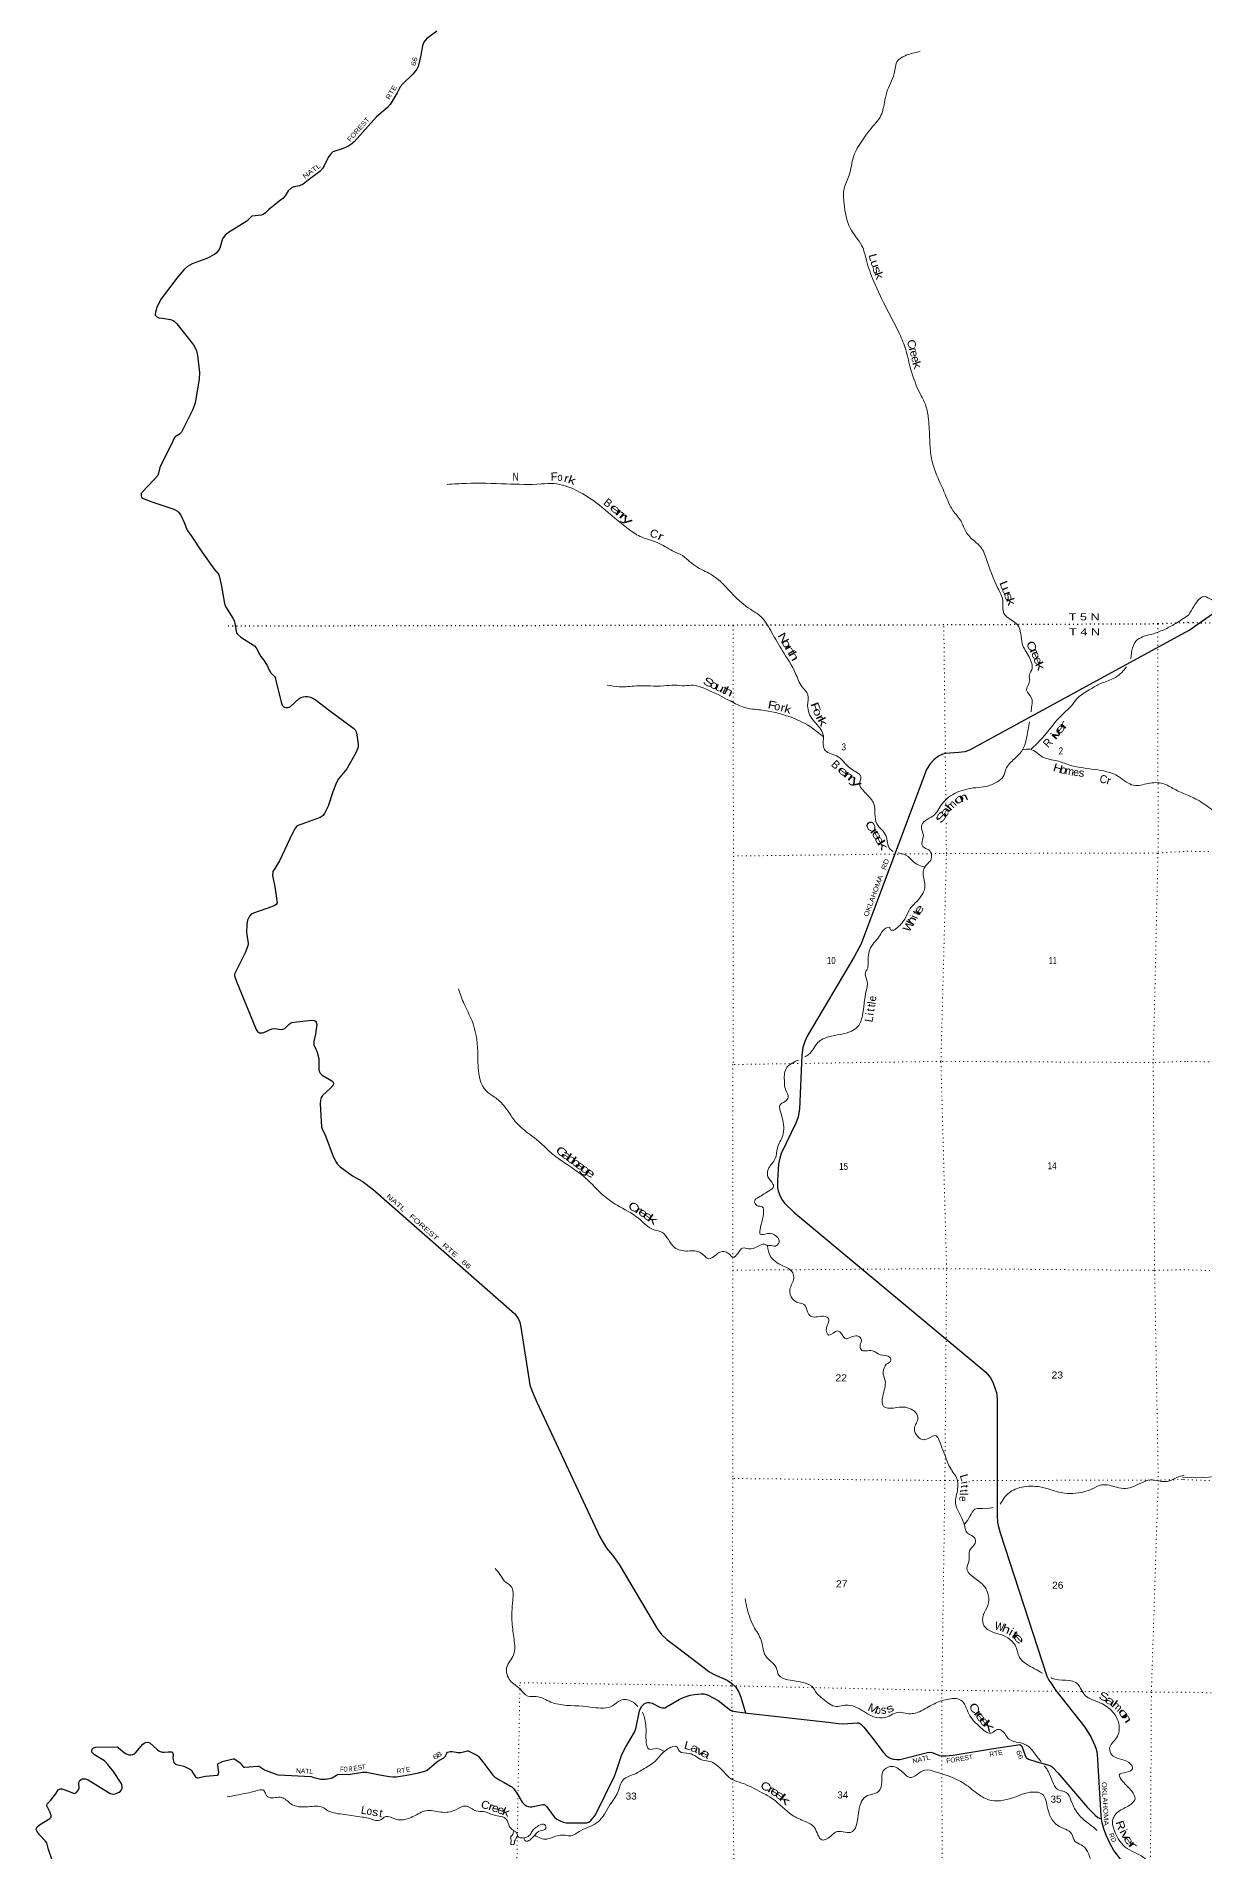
# Model space of a CAD drawing. Header units: feet. Extents: x -256679 to 5, y -731788 to -547785.
# Drawn here: x -188280 to -159087, y -626621 to -581241 of the extents above; entities that cross this region are included whole.
import ezdxf
from ezdxf.enums import TextEntityAlignment as Align

# ---------------------------------------------------------------- set-up
doc = ezdxf.new("R2010")
doc.units = ezdxf.units.FT
doc.header["$LTSCALE"] = 70
doc.linetypes.add('DOTTED', pattern=[1.5, 0.3, -1.2])
for name, color, linetype, lineweight in [('29', 7, 'Continuous', 25), ('39', 7, 'Continuous', 13), ('6', 7, 'DOTTED', 25), ('7', 7, 'DOTTED', 13)]:
    doc.layers.add(name, color=color, linetype=linetype, lineweight=lineweight)
doc.layers.add('30', color=7, linetype='Continuous')
doc.layers.add('41', color=7, linetype='Continuous')

msp = doc.modelspace()

# ---------------------------------------------------------------- linework, layer by layer
at = {"layer": '29'}
for points in [[(-178275.55, -581115.69), (-178534.61, -581306.22), (-178600.87, -581390.77), (-178631.81, -581482.43), (-178676.07, -581709.85), (-178740.53, -581994.8), (-178769.63, -582062.76), (-178873.01, -582183.8), (-179123.86, -582425.52), (-179188.86, -582500.79), (-179264.32, -582652.16), (-179439.5, -582946.45), (-179504.26, -583017.22), (-179779.18, -583255.38), (-180338.37, -583883.14), (-180394.9, -583925.72), (-180499.98, -583997.9), (-180610.55, -584049.84), (-180867.85, -584127.66), (-180924.85, -584175.27), (-180989.47, -584270.54), (-181091.7, -584481.5), (-181133.38, -584545.64), (-181195.23, -584618.53), (-181485.93, -584835.95), (-181612.99, -584936.87), (-181703.79, -584982.03), (-181847.59, -585004.68), (-181912.76, -585036.27), (-181983.13, -585103.79), (-182060.88, -585224.88), (-182118.67, -585291.59), (-182210.53, -585363.53), (-182477.16, -585579.15), (-182556.58, -585651.52), (-182608.71, -585698.47), (-182656.83, -585713.55), (-182897.58, -585737.56), (-183017.04, -585864.47), (-183476.75, -586148.44), (-183560.11, -586214.9), (-183624.58, -586307.08), (-183694.95, -586540.29), (-183732.15, -586606.13), (-183773.85, -586653.08), (-183830.76, -586699.03), (-184020.05, -586791.4), (-184388.15, -586928.26), (-184501.09, -586997.36), (-184594.93, -587080.83), (-184748, -587251.01), (-185162.14, -587801.11), (-185259.61, -587998.92), (-185301.57, -588129.66)], [(-185301.57, -588129.66), (-185306.53, -588212.8), (-185278.64, -588247.74), (-185217.9, -588280.61), (-185124.66, -588284.96), (-184926.55, -588318.55), (-184863.41, -588343.21), (-184832.13, -588364.07), (-184771.29, -588431.71), (-184355.35, -588952.61), (-184276.92, -589094.37), (-184251.66, -589219.21), (-184198.72, -589642.09), (-184211.19, -589808.98), (-184313.41, -590403.69), (-184372.75, -590566.95), (-184654.88, -591133.99), (-184699.37, -591187.69), (-184800.15, -591246.81), (-184826.91, -591269.62), (-184867.42, -591364.15), (-185196.38, -592020.84), (-185223.75, -592158.49), (-185246.58, -592219.02), (-185341.64, -592329.37), (-185639.17, -592632.65), (-185642.78, -592651.98), (-185658.42, -592672.85), (-185663.63, -592725.01), (-185647.99, -592761.53), (-185608.61, -592790.75), (-185392.94, -592874.43), (-184845.56, -593064.72), (-184751.32, -593111.03), (-184725.26, -593137.11), (-184672.59, -593212), (-184588.18, -593398.51), (-184507.8, -593586.99), (-184400.98, -593735.72), (-184148.16, -594125.47)], [(-184148.16, -594125.47), (-183833.54, -594559.68), (-183730.63, -594682.39), (-183709.39, -594727.95), (-183659.86, -594941.2), (-183574.98, -595422.87), (-183551.01, -595492.72), (-183368.05, -595788.14), (-183339.75, -595843.81), (-183314.19, -595962.71), (-183287.48, -596117.79), (-183275.03, -596152.66), (-183260.87, -596175.35), (-183167.48, -596259.95), (-182830.72, -596478.96), (-182790.87, -596526.25), (-182696.79, -596703.02), (-182666.43, -596747.96), (-182601.93, -596825.7), (-182515.46, -596972.38), (-182456.1, -597106.63), (-182427.33, -597143.12), (-182332.16, -597243.76), (-182314.21, -597271.02), (-182283.85, -597384.24), (-182150.53, -597913.84), (-182133.75, -597963.46), (-182101.39, -597993.35), (-182081.48, -598008.29), (-182041.65, -598018.25), (-182005.1, -598018.73), (-181959.51, -598010.78), (-181929.64, -597990.86), (-181718.19, -597801.73), (-181673.25, -597771.67), (-181611.02, -597749.25), (-181563.72, -597741.78), (-181497.92, -597740.68), (-181426.82, -597759.22), (-181313.87, -597819.71), (-180954.17, -598090.08)], [(-159496.99, -596099.01), (-158725.1, -595565.11), (-158199.71, -595241.61), (-158148.16, -595205.76), (-158128.66, -595181.37), (-158099.41, -595135.03), (-158060.4, -595056.98), (-158037.85, -595002.72), (-157939.62, -594671.04), (-157894.65, -594581.36), (-157852.5, -594523.6), (-157777.84, -594446.18), (-157626.08, -594320.92)], [(-159496.99, -596099.01), (-164959.91, -599088.95), (-165082.42, -599124.8), (-165228.46, -599147.76), (-165566.04, -599172.24), (-165637.66, -599189.86), (-165736.73, -599238.66), (-165842.83, -599321.1), (-165950.09, -599423.69), (-166039.6, -599568.6), (-167667.95, -603928.59), (-167843.65, -604250.32), (-169019.31, -606232.22), (-169077, -606364.58), (-169126.08, -606520.22), (-169152.98, -606712.43), (-169208.54, -608062.6), (-169240.58, -608248.07), (-169291.79, -608394.8), (-169667.21, -609170.38), (-169702.85, -609282.32), (-169733.32, -609430.53), (-169759.27, -609837.14), (-169759.75, -610022.43), (-169745.53, -610103.08), (-169710, -610192.01), (-169655.44, -610321.32), (-169588.32, -610408.99), (-169354, -610632.53), (-164552.41, -614636.92), (-164439.96, -614776.19), (-164380.89, -614888.2), (-164313.09, -615072.86), (-164288.23, -615141.5), (-164272.08, -615301.47), (-164275.81, -618234.73), (-164264.52, -618381.85), (-164245.56, -618467.25), (-164195.23, -618651.87), (-163028.69, -622229.95), (-162981.99, -622333.85), (-162932.51, -622400.72), (-162808.37, -622587.66), (-162082.89, -623510.82), (-161929.37, -623754), (-161831.8, -623968.86), (-161794.29, -624060.78), (-161770.41, -624179.53), (-161683.86, -625726.74), (-161664.5, -625857.54), (-161617.67, -626039.15), (-161555.81, -626202.21), (-161468.32, -626402.09), (-161356.19, -626599.89), (-160862.29, -627249.45)], [(-180954.17, -598090.08), (-180348.05, -598545.68), (-180312.9, -598581.17), (-180291.73, -598626), (-180267.83, -598706.36), (-180236.91, -598936.92), (-180235.73, -598992.15), (-180248.18, -599039.47), (-180300.38, -599153.01), (-180525.44, -599548.63), (-180728.6, -599799.14), (-180777.9, -599890.03), (-180871.83, -600124), (-180987.74, -600488.09), (-181078.33, -600670.91), (-181115.67, -600720.72), (-181184.94, -600765.64), (-181733.27, -600965.35), (-181766.6, -600987.24), (-181801.45, -601027.09), (-181883, -601160.98), (-182202.81, -601848.68), (-182324.4, -602046.45), (-182366.51, -602120.53), (-182381.18, -602216.48), (-182322.86, -602501.27), (-182260.19, -602904.3), (-182284.36, -602947.46), (-182321.54, -602972.13), (-182493.51, -603033.41), (-182900.15, -603177.7), (-182956.45, -603231.41), (-183001.06, -603337.51), (-183021.17, -603445.61), (-183029.63, -603645.92), (-182991.3, -603864.06), (-182990.06, -603918.86), (-182994.08, -603974.69), (-183059.05, -604154.7), (-183309.72, -604652.38), (-183326.1, -604688.5), (-183327.34, -604725.86), (-183280.64, -604870.92), (-182790.93, -606070.86), (-182755.03, -606117.7), (-182732.43, -606135.63), (-182700.07, -606148.08), (-182630.7, -606150.36), (-182593.04, -606140.61), (-182397.63, -606050.94), (-182339.33, -606043.57), (-182142.38, -606064.56), (-182110.13, -606058.42), (-182074.03, -606040.97), (-181969.55, -605943.18), (-181929.66, -605911.46), (-181893.57, -605896.52), (-181773.41, -605880.01), (-181394.37, -605835.76), (-181338.48, -605841.72), (-181306.12, -605864.14), (-181286.2, -605889.04), (-181275.1, -605940.53), (-181291.77, -606120.77), (-181307.54, -606187.9)], [(-181307.54, -606187.9), (-181349.68, -606367.28), (-181346.47, -606427.06), (-181342.21, -606451.96), (-181292.07, -606563.57), (-181275, -606608.88), (-181222.73, -606793.2), (-181219.66, -606848.43), (-181219, -607064.7), (-181211.28, -607106.93), (-181185.39, -607159.34), (-181136.23, -607207.48), (-180896.8, -607354.9), (-180863.04, -607388.5), (-180855.54, -607425.23), (-180860.55, -607455.75), (-180933.6, -607535.05), (-181129.39, -607714.78), (-181165.48, -607769.58), (-181180.42, -607831.85), (-181186.72, -607922.52), (-181152.68, -608497.72), (-181139.35, -608549.19), (-181057.27, -608722.59), (-180861.42, -609242.47), (-180789.61, -609386.08), (-180762.23, -609428.43), (-180692, -609499.75), (-180379.2, -609723.66), (-180137.64, -609863.08), (-179860.84, -610070.79), (-176330.45, -613169.42), (-176271.71, -613239.27), (-176235.87, -613312.13), (-176202.01, -613386.23), (-176170.31, -613512.81), (-175945.62, -614947.93), (-175895.03, -615092.98), (-175776.36, -615380.07), (-174200.31, -618753.76), (-174031.26, -619037.08), (-173880.79, -619212.13), (-173717.04, -619443.33), (-172761.94, -621058.85), (-172657.37, -621194.74), (-172526.13, -621318.46), (-172229.37, -621538.29), (-171594.27, -622026.23), (-171472.51, -622116.32), (-171359.01, -622183.65), (-171016.91, -622329.57), (-170906.21, -622405.25), (-170805.4, -622509.86), (-170726.99, -622631.91), (-170676.84, -622757.98), (-170559.14, -623153.81)], [(-177097.62, -624404.68), (-176871.98, -624706.38), (-176848.41, -624729.96), (-176820.29, -624753.92), (-176790.57, -624777.12), (-176716.6, -624822.54), (-176592.77, -624889.26), (-176429.58, -624980.77), (-176401.16, -625002.39), (-176361.03, -625040.8), (-176276.54, -625155.26), (-176141.43, -625381.64), (-176118.94, -625405.22), (-176071.38, -625446.78), (-176033.25, -625471.67), (-175990.4, -625488.82), (-175938.98, -625499.54), (-175895.01, -625499.73), (-175620.45, -625442.95), (-175588.71, -625443.81), (-175573.71, -625450.24), (-175563, -625456.67), (-175526.66, -625499.5), (-175337, -625748.87), (-175273.78, -625803.94), (-175191.57, -625853.76), (-175119.53, -625881.12), (-175043.26, -625898.56), (-174986.71, -625900.41), (-174527.96, -625897.04), (-174500.39, -625893.98), (-174476.83, -625881.12), (-174420.38, -625833.45), (-174332.43, -625735.69), (-174311.87, -625698.9), (-173834.12, -624729.96), (-173791.01, -624612.29), (-173662.59, -624218.2), (-173628.45, -624138.31), (-173552.73, -623996.33), (-173330.67, -623632.41), (-173300.8, -623550.74), (-173205.79, -623100.39), (-173159.28, -622993.59), (-173128.22, -622955), (-173092.6, -622926.62), (-173044.67, -622903.55), (-173000.75, -622890.69), (-172958.97, -622890.68), (-172893.03, -622905.55), (-172699.21, -623004.66), (-172641.91, -623023.59), (-172607.63, -623025.74), (-172576.66, -623021.28), (-172530.5, -623000.01), (-172217.44, -622814.64), (-172134.17, -622774.93), (-172046.33, -622740.63), (-171945.64, -622710.62), (-171837.28, -622692.26), (-171669.28, -622678.46), (-171598.58, -622678.46), (-171539.41, -622693.7), (-171489.32, -622710.62), (-171245.61, -622839.38), (-170931.05, -623081.33), (-170859.47, -623109.34), (-170758.62, -623128.25), (-170507.47, -623159.52), (-168495.83, -623381.63), (-168235.08, -623418.03), (-168124.04, -623421.5), (-167769.44, -623397.17), (-167725.2, -623400.89), (-167678.07, -623430.9), (-167605.97, -623508.15), (-167414.24, -623753.52), (-167123.8, -624133.61), (-167022.51, -624241.21), (-166949.67, -624284.08), (-166858.64, -624311.21), (-166782.57, -624318.38), (-166705.71, -624313.95), (-166014.91, -624144.98), (-165929.91, -624134.02), (-165867.99, -624145.69), (-165715.68, -624215.48), (-165633.65, -624226.97), (-165550.72, -624228.35), (-165373.73, -624208.19), (-164367.13, -624045.58)], [(-187972.94, -626569.29), (-188021.25, -626397.74), (-188046.44, -626354.61), (-188203.18, -626195.56), (-188260.13, -626112.64), (-188277.26, -626084.77), (-188279.78, -626062.95), (-188275.12, -626031.18), (-188260.13, -626003.31), (-188199.62, -625947.13), (-187943.06, -625795.37), (-187921.64, -625776.08), (-187911.07, -625756.18), (-187908.78, -625718.2), (-187931.61, -625643.88), (-188015.68, -625471.16), (-188019.12, -625448.1), (-187999.84, -625418.08), (-187925.23, -625339.36), (-187796.09, -625175.69), (-187732.05, -625077.24), (-187714.91, -625062.24), (-187697.76, -625055.95), (-187678.49, -625051.52), (-187646.35, -625053.66), (-187569.26, -625078.61), (-187350.71, -625160.84), (-187327.14, -625162.99), (-187310.75, -625158), (-187277.87, -625137.26), (-187226.45, -625077.24), (-187210.35, -625034.26), (-187216.54, -624904), (-187209.31, -624871.45), (-187192.17, -624843.58), (-187157.9, -624815.71), (-187130.54, -624802.23), (-187091.48, -624796.42), (-187055.06, -624800.71), (-186981.92, -624824.99), (-186433.23, -625162.25), (-186396.3, -625177.98), (-186354.52, -625180.13), (-186312.74, -625173.7), (-186268.16, -625161.04), (-186207.77, -625130.82), (-186174.56, -625107.25), (-186148.18, -625075.47), (-186134.93, -625036.5), (-186136, -624991.49), (-186143.5, -624946.47), (-186159.83, -624905.1), (-186350.93, -624615.66), (-186490.56, -624438.42), (-186578.63, -624352.08), (-186828.01, -624196.6), (-186857.98, -624170.46), (-186880.46, -624142.59), (-186890.11, -624099.72), (-186882.35, -624056.09), (-186850.47, -624026.83), (-186819.42, -624013.97), (-186797.13, -624008.41), (-186262.41, -624003.25), (-186237.7, -624017.13), (-186116.33, -624115.89), (-186048.17, -624168.32), (-186011.75, -624185.47), (-185968.57, -624198.75), (-185917.49, -624202.61), (-185876.78, -624194.04), (-185825.37, -624172.6), (-185798.82, -624151.49), (-185616.6, -623935.98), (-185584.36, -623908.94), (-185552.23, -623891.79), (-185476.95, -623882.56), (-185457.97, -623887.5), (-185440.83, -623898.22), (-185254.28, -624075.98), (-185216.95, -624101.87), (-185182.68, -624119.02), (-185154.83, -624127.59), (-185130.72, -624131.88), (-185084.04, -624134.91), (-184981.44, -624127.73)], [(-164367.13, -624045.58), (-163808.18, -623955.29), (-163704.01, -623945.38), (-163676.17, -623962.53), (-163659.03, -623983.97), (-163614.99, -624098.48), (-163551.91, -624258.36), (-163537.71, -624277.17), (-163515.15, -624295.32), (-163487.86, -624307.08), (-163306.9, -624370.46), (-162934.91, -624477.01), (-162896.35, -624498.45), (-162882.22, -624512.77), (-162755.42, -624653.63), (-162012.91, -625512.77), (-161901.95, -625635.52), (-161823.03, -625711.77), (-161758.76, -625763.22), (-161672.74, -625801.88)], [(-184981.44, -624127.73), (-184896.66, -624121.79), (-184884.89, -624123.31), (-184874.18, -624138.31), (-184861.44, -624192.09), (-184867.75, -624284.08), (-184861.29, -624322.32), (-184839.9, -624389.12), (-184830.79, -624405.2), (-184820.62, -624419.13), (-184802.48, -624432.8), (-184778.31, -624441.64), (-184629.94, -624471.71), (-184590.85, -624485.58), (-184430.18, -624568.12), (-184406.16, -624587), (-184391.61, -624606.7), (-184355.09, -624675.4), (-184302.17, -624750.33), (-184289.32, -624763.19), (-184277.54, -624769.62), (-184263.61, -624774.98), (-184243.81, -624776.12), (-184050, -624734.98), (-183751.59, -624704.24), (-183739.47, -624696.41), (-183730.17, -624674.22), (-183723.74, -624632.42), (-183724.01, -624600.31), (-183747.31, -624449.14), (-183745.75, -624431.9), (-183733.38, -624419.13), (-183664.29, -624380.54), (-183632.15, -624370.34), (-183363.29, -624301.23), (-183349.36, -624300.15), (-183339.31, -624301.63), (-183319.37, -624308.73), (-183207.6, -624380.41), (-183188.15, -624398.76), (-183108.89, -624497.37), (-183092.67, -624507.19), (-183072.47, -624508.09), (-182957.76, -624503.84), (-182751.11, -624481.29), (-182721.97, -624482.94), (-182700.77, -624492.01), (-182578.32, -624571.79)], [(-182578.32, -624571.79), (-182538.49, -624589.54), (-182272.84, -624688.15), (-182239.93, -624695.65), (-181411.08, -624744.96), (-181367.2, -624753.97), (-181173.28, -624804.98), (-181110.39, -624811.31), (-181057.59, -624809.27), (-180950.47, -624794.27), (-180916.73, -624783.55), (-180890.43, -624772.3), (-180776.94, -624706.38), (-180744.37, -624692.86), (-180705.71, -624687.08), (-180484.66, -624688.11), (-180433.64, -624686.01), (-180131.57, -624630.28), (-180071.2, -624630), (-180026.59, -624634.57), (-179653.71, -624712.16), (-179455.65, -624743.89), (-179374.24, -624752.47), (-179326.73, -624753.44), (-179286.41, -624748.18), (-179019.58, -624705.21), (-178728.96, -624650.52), (-178605.14, -624617.42), (-178547.3, -624595.98), (-178516.59, -624579.41), (-178284.31, -624382.18), (-178246.3, -624355.89), (-178099.61, -624274.88), (-178070.63, -624250.85), (-178062.06, -624237.99), (-178025.64, -624156.53), (-178007.06, -624137.08), (-177974.22, -624122.23), (-177942.62, -624115.8), (-177890.01, -624115.6), (-177743.38, -624142.6), (-177707.23, -624142.53), (-177674.83, -624140.45), (-177506.65, -624102.94), (-177485.23, -624101.87), (-177471.21, -624105.61), (-177257.6, -624215.48), (-177227.58, -624241.03), (-177097.62, -624404.68)], [(-187882.22, -626834.26), (-187972.94, -626569.29)]]:
    msp.add_lwpolyline(points, dxfattribs=at)
at = {"layer": '39'}
for points in [[(-166198.85, -581622.04), (-166574.12, -581727.14), (-166752.96, -581848.95), (-166848.26, -582173.69), (-167030.24, -582640.61), (-167089.23, -582897.26), (-167196.69, -583262.09), (-167345.67, -583450.22), (-167639.68, -583840.52), (-167863.58, -584253.13), (-167967.34, -584710.28), (-168096.76, -585046.95), (-168096.01, -585428.2), (-167943.62, -586036.69), (-167799.99, -586255.88), (-167652.35, -586477.09), (-167537.28, -586848.68), (-167360.5, -587352.91), (-167018.02, -588076.41), (-166713.25, -588679.39), (-166554.17, -589081.22), (-166429.48, -589575.25), (-166186.91, -590194.07), (-166051.53, -590485.47), (-165988.44, -590808.74), (-165958.1, -591338.57), (-165921.34, -591746.02), (-165812.33, -592129.63), (-165573.57, -592686.24), (-165376.42, -593096.23), (-165174.8, -593363.77), (-165057.34, -593616.99), (-164955.54, -593753.77), (-164711.67, -593977.31), (-164625.86, -594097.98), (-164554.34, -594271.91)], [(-178013.47, -592444.34), (-177538.21, -592415.81), (-176539.79, -592431.16), (-175661.63, -592432.07), (-175344.82, -592423.09), (-174796, -592587.44), (-174141.8, -593017), (-173495.96, -593552.89), (-173193.83, -593742.5), (-172767.29, -593896.42), (-172381.01, -594102.37), (-172132.56, -594217.05)], [(-172132.56, -594217.05), (-171751.72, -594518.05), (-171382.38, -594716.86), (-170867.64, -595200.38), (-170437.92, -595564.51), (-170178.86, -595746.05), (-169898.23, -596150.7), (-169636.21, -596601.33), (-169309.23, -597169.13), (-169140.32, -597506.3), (-169001.9, -597698.57), (-169007.04, -597973.59), (-168870.56, -598336.51), (-168635.14, -598654.33), (-168610.18, -598755)], [(-164555.37, -594269.4), (-164251.34, -595037.99), (-164132.34, -595348.51), (-164101.8, -595666.09), (-163914.91, -595834.79), (-163759.65, -595958.97), (-163644.42, -596424.06), (-163475.42, -596753.2), (-163408.84, -597081.21), (-163472.88, -597237.13), (-163459.85, -597327.62), (-163535.08, -597583.81), (-163412.82, -597783.93), (-163404.85, -597966.73), (-163425.46, -598131.09)], [(-157951.81, -594317.66), (-158101.63, -594623.66), (-158217.02, -594848.27), (-158527.93, -595154.12), (-158740.63, -595317.21), (-158911.07, -595324.71), (-159096.26, -595241.87), (-159264.19, -595355.55), (-159360.33, -595494.32), (-159493.48, -595711.76)], [(-159493.48, -595711.76), (-159794.01, -595908.07), (-160068.88, -596057.66), (-160373.46, -596178.48)], [(-160934.77, -596800.46), (-160764.88, -596323.1), (-160595.2, -596238.62), (-160367.52, -596176.87)], [(-163425.67, -599063.45), (-163144.97, -598782.78), (-162625.89, -598178.07), (-162416.7, -597975.56), (-162284.19, -597804.33), (-161970.64, -597581.06), (-161722.54, -597439.22), (-161406.86, -597313.99), (-161090.72, -597068.47), (-161043.31, -597005.84)], [(-168610.95, -598751.88), (-168956.69, -598492.18), (-169442.11, -598255.95), (-170185.32, -598081.15), (-170588.33, -598016.5), (-170938.01, -597856.05), (-171561.25, -597552.05), (-171863.56, -597464.4), (-172080.63, -597476.08), (-172327.5, -597459.32), (-172604.91, -597478.36), (-173283.84, -597478.95), (-173715.96, -597502.33), (-174012.75, -597458.92)], [(-163464.3, -598380.54), (-163500.09, -598570.06), (-163664.99, -599116.41), (-163835.79, -599299.26), (-164053.73, -599563.92), (-164118.04, -599743.93), (-164278.3, -599882.72), (-164550.72, -599992.18), (-164808.18, -600023.49), (-165289.64, -600146.72), (-165648.37, -600427.91), (-165876.8, -600732.61), (-166072.97, -600848.92), (-166165.03, -600996.5), (-166115.26, -601211.89), (-166151.84, -601426.33), (-166130.53, -601494.83), (-165976.84, -601580.85), (-165933.52, -601834.32), (-166006.81, -601919.85), (-166082.12, -602007.37)], [(-168610.18, -598755), (-168565.86, -599096.82), (-168246.25, -599252.92), (-168075.33, -599413.42), (-167804.63, -599631.23), (-167679.33, -599741.03), (-167711.61, -599929.42), (-167630.97, -600080.9), (-167414.78, -600322.2), (-167351.72, -600429.31), (-167326.48, -600682.58), (-167279.01, -600924.05), (-167055.37, -601217.65), (-166954.72, -601552.06), (-166869.06, -601615.06)], [(-163638.7, -599073.77), (-163449.45, -599062.55), (-163130.28, -599256.8), (-162775.84, -599353.05), (-162483.69, -599450.62), (-161838.24, -599568.13), (-161241.66, -599743.33), (-160862.53, -599964.34), (-160492.42, -599918.2), (-160130.88, -599920.16), (-159845.23, -600059.82), (-159534.98, -600202.26)], [(-159534.98, -600202.26), (-159176.81, -600381.79), (-158799.69, -600637.7), (-158570.7, -600741.21), (-158297.87, -600861.4), (-158080.17, -600912.68), (-157837.98, -600932.27), (-157575.44, -601072.34), (-157234.15, -601169.5), (-156722.59, -601413.37), (-156508.62, -601728.96), (-156211.11, -602372.23), (-155875.64, -603024.08), (-155583.04, -603731.37), (-155519.49, -603914.56), (-155545.88, -604080.4), (-155597.64, -604339.99), (-155599.96, -604646.38), (-155599.51, -605040.93), (-155589.08, -605295.44)], [(-166748.55, -601653.23), (-166494.91, -601743.83), (-166365.87, -601877.77), (-166184.21, -601976.14), (-166082.12, -602007.37)], [(-166082.12, -602007.37), (-166117.5, -602115.41), (-166075.34, -602471.27), (-166264.45, -602850.7), (-166463.83, -603073.39), (-166581.05, -603313.06), (-166796.61, -603545.61), (-166877.45, -603588.9), (-166947.4, -603558.02), (-166955.02, -603521.79), (-167098.19, -603570.42), (-167202.29, -603715.85), (-167434.78, -604024.53), (-167497.48, -604415.38), (-167519.23, -604561.72), (-167562.36, -604645.57), (-167516.69, -604868.95), (-167543.42, -605099.56), (-167640.94, -605726.96), (-167754.44, -605992.77), (-167912.42, -606107.49), (-168480.5, -606251.86), (-168749.24, -606391.47), (-168983.67, -606694.1), (-169080.71, -606749.3)], [(-177730.72, -605052.15), (-177588.44, -605435.2), (-177402.19, -605836.82), (-177250.35, -606615.53), (-177240.84, -607015.21), (-177042.62, -607601.67), (-176833.48, -607756.57), (-176604.8, -607959.86), (-176314.13, -608364.63), (-175984.11, -608665.41), (-175594.01, -608980.91), (-175417.15, -609149.5), (-175108.46, -609381.79), (-174554.64, -609785.42), (-174129.48, -610197.68), (-173768.91, -610460.65), (-173234.31, -610787.77), (-172845.91, -611077.15), (-172651.76, -611137.51), (-172332.7, -611518.49), (-172010.31, -611606.35), (-171767.36, -611615.04), (-171623.65, -611694.92), (-171476.19, -611798.94), (-171322.69, -611724.32), (-171199.1, -611631.31), (-170984.59, -611667.79), (-170877.21, -611763.34), (-170751.55, -611664.32), (-170631.55, -611533.12), (-170477.06, -611548.87), (-170257.51, -611495.05), (-170086.11, -611436.69), (-170012.74, -611474.22)], [(-169238.66, -606832.91), (-169548.12, -607049.33), (-169588.02, -607378.19), (-169556.18, -607581.34), (-169489.99, -607766.79), (-169567.43, -607864.33), (-169703.23, -607971.26), (-169700.33, -608069.68), (-169640.51, -608285.18), (-169629.38, -608719.01), (-169763.48, -609030.77), (-169816.68, -609293.22), (-169994.56, -609568.35), (-169998.65, -609751.03), (-169874.17, -609933.1), (-169858.77, -609991.5), (-169946.23, -610086.92), (-170245.57, -610268.36), (-170330.86, -610349.75), (-170275.97, -610468.82), (-170141.79, -610504.42), (-170107.22, -610643.35), (-170139.38, -610821.7), (-170196.46, -611072.06), (-170189.66, -611180.56), (-170012.78, -611170.45), (-169782.59, -611241.24), (-169717.87, -611378.49), (-169851.68, -611487.45), (-169919.76, -611468.64), (-170012.74, -611474.22)], [(-170012.74, -611474.22), (-169944.77, -611725.37), (-169628.22, -611973.8), (-169381.14, -612149.19), (-169354.6, -612288.03), (-169450.18, -612568.08), (-169386.53, -612799.69), (-169227, -612901.83), (-169084.93, -612949.57), (-169014.62, -613125.03), (-168927.5, -613236.41), (-168566.04, -613244.39), (-168488.21, -613289.42), (-168541.73, -613579.98), (-168474.86, -613705.2), (-168258.75, -613601.15), (-168184.92, -613644.12), (-168068.09, -613791.98), (-167766.08, -613729.03), (-167662.76, -613828.55), (-167692.27, -613950.71), (-167673.54, -614069.38), (-167390.67, -614100.59), (-167192.94, -614199.13), (-166950.68, -614268.05), (-166929.45, -614344.58), (-167042.93, -614431.69)], [(-167042.93, -614431.69), (-167123.49, -614627.58), (-167071.77, -614849.01), (-167132.42, -615235.87), (-167113.22, -615491.08), (-166860.58, -615529.99), (-166563.11, -615513.17), (-166262.24, -615727.3), (-166275.97, -615875.73), (-166335.7, -616005.59), (-166148.44, -616318.87), (-165999.53, -616294.4), (-165797.84, -616222.31), (-165724.86, -616339.57), (-165545.29, -616799.34), (-165447.38, -617021.28), (-165273.93, -617312.32), (-165286.28, -617691.67), (-165316.49, -617876.07), (-165152.4, -618283.46), (-165092.01, -618448.77)], [(-159637.46, -617262.35), (-158410.55, -617082.18), (-158232.27, -616944.61), (-157978.42, -616706.02), (-157675.58, -616546.26), (-157025.84, -616369.59), (-156687.64, -616260.42), (-156298.69, -616103.94), (-156014.9, -615873.8), (-155781.54, -615809.15), (-155529.97, -615732.75)], [(-164200.84, -617933.51), (-163972.13, -617647.85), (-163659.23, -617510.73), (-163203.18, -617503.68), (-162660.46, -617646.16), (-162103.82, -617624.16), (-161902.11, -617550.07), (-161659.99, -617454.33), (-161285.01, -617510.65), (-161062.4, -617541.2), (-160661.04, -617397.02), (-160439.29, -617327.16), (-160062.15, -617369.45), (-159779.81, -617270.14), (-159602.36, -617209.84)], [(-165092.52, -618447.37), (-164942.87, -618227.53), (-164832.52, -618062.08), (-164559.19, -618049.01), (-164369.41, -618008.54)], [(-165092.01, -618448.77), (-165010.08, -618662.5), (-164832.66, -618780.9), (-164822.02, -618905.51), (-164952.57, -619080.77), (-164973.57, -619337.55), (-165026.01, -619533.75), (-164676.69, -619903.01), (-164493.22, -620196.17), (-164508.35, -620467.07), (-164611.37, -620694.84), (-164618.13, -620935.71), (-164417.34, -621118.62), (-164121.17, -621216.24), (-163907.87, -621359.13), (-163824.68, -621462.44), (-163713.6, -621762.84), (-163335.18, -622046.08), (-163139.34, -622161.23)], [(-173249.78, -622988.34), (-173415.74, -622857.2), (-173674.6, -622834.28), (-173885.14, -622978.55), (-174106.68, -623030.34), (-174626.42, -622986.49), (-175424.66, -622881.36), (-175788.68, -622744.85), (-176001.46, -622732.48), (-176192.25, -622553.69), (-176438.94, -622344.17), (-176529.78, -622029.95), (-176357.28, -621698.53), (-176342.88, -621315.18), (-176392.43, -620903.02), (-176375.95, -620336.98), (-176422.11, -619981.08), (-176581.39, -619856.85), (-176695.99, -619688.94), (-176818.82, -619539.01)], [(-170572.49, -620294.18), (-170441.6, -620795.57), (-170331.8, -621031.7), (-170151, -621383.06), (-170064.42, -621717.31), (-169796.66, -622017.42), (-169726.55, -622210.94), (-169498.83, -622321.86), (-169087.97, -622402.67), (-168860.43, -622529.65), (-168797.42, -622640.78), (-168666.24, -622762.69), (-168333.32, -622985.2), (-167991.53, -622956.82), (-167765.31, -623023.55), (-167360.1, -623246.85), (-167065.02, -623264.14), (-166706, -623133.55), (-166509.56, -623169.83), (-166215.75, -623120.85), (-165854.03, -622930.05), (-165525.29, -622813.18), (-165184.02, -622830.98), (-164979.01, -623172.56), (-164681.68, -623521.17), (-164401.94, -623650.74), (-164274.48, -623569.81), (-164160.23, -623591.14), (-163971.92, -623812.06), (-163717.76, -623895.17), (-163491.89, -623992.01), (-163271.88, -624251.43), (-163175.71, -624369.07)], [(-162932.72, -622271.1), (-162916.02, -622279.57), (-162244.97, -622441.54), (-162181.93, -622550.65), (-162073.3, -622712.48), (-161687.85, -622907.45), (-161383.05, -623129.65), (-161233.68, -623418.42), (-161289.96, -623775.2), (-161463.78, -624046.37), (-161411.24, -624195.53), (-160983.64, -624392.97), (-160886.98, -624548.64), (-161038.59, -624633.32), (-161220.15, -624701.6), (-161141.57, -624857.07), (-160901.48, -625116.71), (-160825.18, -625296.25), (-160959.58, -625457.42), (-161246.69, -625622.93), (-161389.88, -625850.26), (-161361.86, -626035.3), (-161071.94, -626506.31), (-160618.89, -626762.26), (-160420.13, -626947.16), (-159944.16, -627484.47), (-159826.97, -627776.9), (-159825.4, -627991.76), (-159884.85, -628097.52), (-160119.95, -628281.68), (-160209.73, -628405.18), (-160211.54, -628444.74)], [(-172581.95, -624117.57), (-172790.47, -624042.68), (-172969.4, -624056.78), (-173039.83, -623891.37), (-173045.06, -623644.34), (-173086.91, -623262.38), (-173137.85, -623129.58)], [(-175832.63, -626209.78), (-175523.86, -626305.73), (-175411, -626272.83), (-175269.84, -626224.18), (-175098.9, -626205.98), (-174960.53, -626225.56), (-174681.88, -626098.1), (-174243.48, -625876.02), (-173949.44, -625453.57), (-173748.96, -625134.51), (-173610.75, -624814.76), (-173364.33, -624694.98), (-173091.46, -624545.37), (-172797.87, -624339.77), (-172537.76, -624075.57), (-172267.88, -624012.27), (-172214.68, -624103.21), (-171962.29, -624164.2), (-171636.77, -624330.41), (-171438.32, -624366.72), (-171322.5, -624426.22), (-171119.68, -624607.14), (-170897.06, -624814.39), (-170651.04, -624905.43), (-170161.56, -625137.69), (-169884.17, -625297.34), (-169392.69, -625706.32), (-169073.1, -625864.43), (-168839.81, -626015.57), (-168650.52, -626326.86), (-168402.12, -626209.11), (-168308.84, -626131.82), (-167935.35, -626141.94), (-167730.45, -625610.09), (-167509, -625212.95), (-167271.21, -625145.28), (-167160.36, -624935.66), (-167116.4, -624602.84), (-166944.41, -624492.28), (-166672.43, -624597.66), (-166455.41, -624766.7), (-166075.71, -624584.13), (-165823.06, -624623.04), (-165546.86, -624710.4), (-165135.17, -624893.61), (-164780.62, -625156.52), (-164485.23, -625322.39), (-163890.15, -625276.71), (-163384.31, -625129.66), (-163143.87, -625182.49), (-163022.82, -625489.01), (-162757.07, -625965.79), (-162410.06, -626184.44), (-162327.67, -626358.02), (-162174.05, -626450.06), (-162015.23, -626614.44), (-161889.63, -626874.83), (-161647.67, -626969.85), (-161244.96, -627237.29), (-160746.51, -627562)], [(-163094.4, -624471.37), (-163034.27, -624553.21), (-162889.21, -624868.03), (-162774.85, -625056.02), (-162546.83, -625140.84), (-162428.54, -625336.91), (-162215.95, -625718.73), (-161965.29, -625932.3), (-161774.26, -626091.01)], [(-183512.31, -625252.37), (-183069.43, -625166.87), (-182853.94, -625117.02), (-182580.62, -625103.96), (-182527.71, -625220.99), (-182463.95, -625265.87), (-182152.58, -625263.26), (-181923.39, -625422.38), (-181486.36, -625497.45), (-181117, -625517.56), (-181001.31, -625589.11), (-180574.64, -625692.17), (-180141.49, -625755.15), (-179979.09, -625781.02), (-179700.49, -625834.27), (-179550.82, -625743.55), (-179298.45, -625806.55), (-179047.4, -625809.3), (-178698.14, -625654.51), (-178550.85, -625595.89), (-178175.64, -625632.13), (-177801.37, -625573.99), (-177555.25, -625480.3), (-177287.48, -625601.71), (-177102.86, -625617.78), (-176854.76, -625702.83), (-176528.65, -625816.84), (-176454.38, -625998.36), (-176348.71, -626095.33)], [(-176348.71, -626095.33), (-176392.49, -626207.86), (-176429.23, -626259.66), (-176419.67, -626301.93), (-176416.52, -626378.27), (-176415.27, -626444.54), (-176354.99, -626443.19), (-176327.9, -626357.15), (-176307.31, -626313.2), (-176263.54, -626173.13), (-176287.28, -626140.74), (-176349.08, -626096.29)], [(-176266.74, -626209.47), (-176228.37, -626259.85), (-176152.19, -626272.74), (-176094.79, -626279.45)], [(-176095.05, -626278.18), (-175962.76, -626218.59), (-175897.44, -626126.95), (-175862.68, -626073.11), (-175769.41, -625995.83), (-175610.01, -625933.32), (-175558.16, -625966.02), (-175553, -626042.37), (-175690.23, -626099.1), (-175826.01, -626204.03), (-175949.96, -626329.17), (-176046.68, -626356.22), (-176088.35, -626311.59), (-176095.05, -626278.18)]]:
    msp.add_spline(points, degree=3, dxfattribs=at)
at = {"layer": '6'}
for points in [[(-159495.6, -595897.1), (-160254.25, -595931.14), (-165605.57, -595956.81), (-170866.3, -595965.4), (-183529.03, -595987.23)], [(-159495.6, -595897.1), (-156026.04, -595916.33), (-154987.12, -595956.16), (-154988.94, -596042.35), (-150415.18, -596141.49), (-150000.24, -596152.85), (-145104.68, -596194.3), (-144821.53, -596225.04), (-139818.17, -596297.15), (-139681.67, -596287.46), (-134564.02, -596289.68), (-134355.03, -596292.1), (-130206.94, -596300.44)]]:
    msp.add_lwpolyline(points, dxfattribs=at)
at = {"layer": '7'}
msp.add_line((-165554.28, -600420.57), (-165605.57, -595956.81), dxfattribs=at)
for points in [[(-170866.3, -595965.4), (-170863.58, -601732.09), (-170872.56, -606938.44), (-170878.86, -612084.58), (-170875.82, -617293.08), (-170904.61, -622475.12), (-170840.63, -627717.91), (-171163.7, -633071.91), (-171500.03, -638308.49), (-171477.67, -639880.74)], [(-160254.25, -595931.14), (-160253.1, -601659.65), (-160372.89, -606894.91), (-160337.56, -612089.7), (-160246.53, -617333.29), (-160419.25, -622630.21), (-160445.4, -627927.77), (-160561.6, -633029.51), (-161095.37, -638282.31), (-161011.8, -639955.64)], [(-166243.21, -639918.79), (-166152.8, -638252.98), (-165856.43, -633033.71), (-165648.46, -627825.44), (-165653.3, -622588.9), (-165577.58, -617343.12), (-165535.44, -612046.78), (-165677.38, -606864.87), (-165539.95, -601667.96), (-165549.21, -600861.93)], [(-170863.58, -601732.09), (-165539.95, -601667.96), (-160253.1, -601659.65), (-159531.25, -601612.52)], [(-159531.25, -601612.52), (-155027.62, -601681.41), (-150162.46, -601760.85), (-144948.56, -601705.17), (-139712.04, -601902.12), (-134305.23, -601927.09)], [(-159570.06, -606864.42), (-160372.89, -606894.91), (-165677.38, -606864.87), (-170872.54, -606943.57)], [(-134420.61, -607216.82), (-139733.1, -607174.03), (-145019.71, -607023.07), (-150311.98, -607046.48), (-155094.47, -606963.2), (-159570.06, -606864.42)], [(-170878.86, -612084.58), (-165535.44, -612046.78), (-160337.56, -612089.7), (-159606.86, -612073.05)], [(-159606.86, -612073.05), (-155110.67, -612215.83), (-150305.26, -612158.09), (-145058.92, -612254.84), (-139774.34, -612391.77), (-134580.47, -612362.11)], [(-165240.1, -617342.5), (-165577.58, -617343.12), (-170875.82, -617293.08)], [(-159642.93, -617316.3), (-160246.53, -617333.29), (-164892.32, -617341.86)], [(-134818.29, -617665.57), (-139825.45, -617695.68), (-145065.87, -617550.84), (-150346.2, -617520.16), (-155187.29, -617494.56), (-159642.93, -617316.3)], [(-176288.31, -627831.39), (-176196.5, -622397.03), (-170904.61, -622475.12), (-165653.3, -622588.9), (-161735.77, -622619.82)], [(-161492.16, -622621.74), (-160419.25, -622630.21), (-159679.48, -622631.52)], [(-159679.48, -622631.52), (-155260.16, -622734.25), (-153157.55, -622756.62)]]:
    msp.add_lwpolyline(points, dxfattribs=at)

# ---------------------------------------------------------------- texts
at = {"layer": '30'}
for s, rotation, width, p in [('66', 73.253, 1.25, (-178813.37, -581994.77)), ('RTE', 59.236, 1.2, (-179457.07, -582836.67)), ('FOREST', 48.306, 1.15, (-180437.78, -583887.97)), ('NATL', 36.794, 1.25, (-181568.94, -584809.47)), ('OKLAHOMA   RD', 69.521, 1.2, (-167501.3, -603261.91)), ('NATL   FOREST   RTE   66', 318.727, 1.4, (-179546.13, -610253.88)), ('NATL', 13.745, 1.1, (-166370.51, -624420.32)), ('66', 289.532, 1.3, (-163801.06, -624110.47)), ('OKLAHOMA   ', 273.202, 1.2, (-161659.69, -624880.97))]:
    msp.add_text(s, height=120, rotation=rotation, dxfattribs=dict(at, width=width)).set_placement(p)
for s, rotation, width, p in [('6', 28.91, 1.55, (-178274.52, -624297.72)), ('8', 28.91, 1.5, (-178189.13, -624241.66)), ('F', 359.733, 0.7, (-180648.03, -624617.42)), ('O', 357.733, 0.65, (-180554.94, -624617.1)), ('R', 2.453, 0.7, (-180427.92, -624610.75)), ('E', 7.453, 0.85, (-180296.11, -624591.48)), ('S', 8.453, 0.85, (-180186.1, -624571.13)), ('T', 4.151, 0.9, (-180095.69, -624563.06)), ('R', 9.148, 0.8, (-179207.44, -624661.29)), ('E', 10.658, 0.9, (-178976.62, -624624.09))]:
    msp.add_text(s, height=120, rotation=rotation, dxfattribs=dict(at, width=width)).set_placement(p, align=Align.CENTER)
for s, rotation, p in [('FOREST', 9.177, (-165533.77, -624414.71)), ('RTE', 9.176, (-164457.04, -624246.54)), ('NATL', 356.595, (-181792.71, -624652.9)), ('RD', 293.64, (-161487.84, -626182.93))]:
    msp.add_text(s, height=120, rotation=rotation, dxfattribs=at).set_placement(p)
msp.add_text('T', height=120, rotation=9.148, dxfattribs=at).set_placement((-179102.12, -624647.53), align=Align.CENTER)
at = {"layer": '41'}
for s, rotation, width, p in [('L', 285.401, 1.15, (-167464.53, -586789.35)), ('u', 288.294, 1.3, (-167413.3, -586957.35)), ('s', 288.294, 1.35, (-167366.09, -587113.44)), ('k', 289.277, 1.35, (-167314.22, -587254.52)), ('C', 291.811, 1.15, (-166501.3, -588968.43)), ('r', 289.374, 1.3, (-166461.99, -589096.93)), ('e', 285.683, 1.1, (-166438.71, -589197.76)), ('e', 284.251, 1.05, (-166406.4, -589336.4)), ('k', 289.389, 1.35, (-166368.28, -589487.87)), ('N', 359.865, 0.8, (-176304.16, -592351.72)), ('F', 1.571, 1.1, (-175337.65, -592344.01)), ('o', 352.722, 0.85, (-175204.57, -592356.08)), ('r', 346.359, 1.15, (-175057.5, -592385.4)), ('k', 340.813, 1.35, (-174928.74, -592428.71)), ('e', 320.988, 1.8, (-173873.33, -593131.54)), ('r', 319.31, 2.05, (-173767.59, -593225.13)), ('r', 319.31, 2.05, (-173673.77, -593302.35)), ('y', 319.979, 1.95, (-173571.26, -593390.88)), ('C', 342.777, 1.05, (-172873.58, -593768.48)), ('r', 336.867, 1.45, (-172714.71, -593831.89)), ('L', 291.582, 1.3, (-164185.68, -594988.85)), ('u', 291.179, 1.4, (-164127.78, -595135.47)), ('s', 290.758, 1.45, (-164074.35, -595275.77)), ('k', 289.609, 1.35, (-164023.76, -595408.13)), ('N', 300.225, 1.4, (-169699.02, -596333.72)), ('o', 300.127, 1.5, (-169620.42, -596469.17)), ('r', 300.127, 1.65, (-169552.84, -596585.61)), ('t', 299.983, 1.4, (-169493.94, -596687.83)), ('h', 299.983, 1.55, (-169437.27, -596786.06)), ('C', 299.068, 1.3, (-163499.98, -596529.82)), ('r', 297.836, 1.6, (-163433.04, -596650.76)), ('e', 293.42, 1.3, (-163392.45, -596746.07)), ('e', 292.701, 1.25, (-163340.94, -596879.38)), ('k', 295.664, 1.55, (-163287.84, -597023.88)), ('S', 334.071, 1.45, (-171524.96, -597476.91)), ('o', 334.071, 1.35, (-171383.34, -597541.33)), ('u', 333.925, 1.5, (-171246.73, -597606.98)), ('t', 333.925, 1.25, (-171121.09, -597667.48)), ('h', 333.925, 1.45, (-171025.87, -597710.67)), ('F', 348.34, 1.35, (-169910.5, -598056.18)), ('r', 346.786, 1.15, (-169649.64, -598118.47)), ('k', 344.383, 1.25, (-169527.79, -598154.93)), ('F', 289.52, 1.5, (-168900.82, -598040.06)), ('o', 294.929, 1.3, (-168847.36, -598175.47)), ('r', 296.758, 1.55, (-168779.4, -598316.34)), ('k', 297.152, 1.6, (-168717.98, -598418.72)), ('v', 50.456, 1.95, (-162716.24, -598716.25)), ('e', 50.456, 1.8, (-162634.03, -598618.87)), ('r', 50.513, 2, (-162542.17, -598513.29)), ('i', 47.249, 1.8, (-162784.98, -598805.12)), ('H', 343.094, 1.2, (-162780.08, -599633.5)), ('e', 321.109, 1.8, (-168180.06, -599685.31)), ('r', 321.249, 2, (-168066.66, -599778.23)), ('r', 321.249, 2, (-167967.69, -599854.13)), ('y', 317.055, 2.1, (-167857.28, -599950.8)), ('o', 343.97, 1.1, (-162640.61, -599670.23)), ('e', 350.03, 0.95, (-162314.09, -599732.11)), ('s', 351.073, 1.1, (-162177.78, -599748.67)), ('C', 347.625, 0.95, (-161638.98, -599908.32)), ('r', 345.981, 1.15, (-161505.36, -599941.12)), ('o', 38.247, 1.75, (-165173.54, -600383.17)), ('n', 25.537, 1.45, (-165073.8, -600353.28)), ('S', 54.676, 1.7, (-165586.35, -600815.34)), ('a', 56.294, 1.7, (-165495.04, -600678.87)), ('l', 50.224, 1.6, (-165411.18, -600580.62)), ('C', 300.166, 1.35, (-167518.21, -601034.66)), ('r', 306.246, 1.9, (-167412.19, -601174.98)), ('e', 303.969, 1.6, (-167355.03, -601265.57)), ('e', 299.549, 1.45, (-167296.43, -601380.53)), ('k', 303.108, 1.8, (-167214.63, -601509.17)), ('t', 62.851, 1.3, (-166204.81, -603197.69)), ('e', 58.087, 1.55, (-166146.88, -603117.92)), ('W', 58.369, 1.15, (-166398.07, -603526.22)), ('h', 65.518, 1.4, (-166324, -603387.23)), ('i', 67.219, 1.05, (-166260.12, -603287.71)), ('e', 82.83, 0.9, (-167296.81, -605308.98)), ('C', 322.675, 1.5, (-175210.04, -609206.82)), ('a', 323.402, 1.8, (-175086.61, -609298.38)), ('b', 323.993, 1.75, (-174970.28, -609383.32)), ('b', 323.993, 1.75, (-174853.08, -609468.49)), ('a', 323.993, 1.8, (-174734.6, -609554.58)), ('g', 323.837, 1.8, (-174612.76, -609643.85)), ('e', 323.837, 1.7, (-174498.35, -609727.48)), ('C', 328.745, 1.35, (-173403.74, -610591.36)), ('r', 328.745, 1.7, (-173276.72, -610665.37)), ('e', 328.745, 1.5, (-173168.93, -610730.38)), ('e', 325.172, 1.65, (-173052.39, -610813.51)), ('k', 326.024, 1.8, (-172936.4, -610897.1)), ('L', 285.781, 1.15, (-165184.66, -617293.33)), ('e', 262.759, 0.9, (-165218.47, -617790.3)), ('W', 345.468, 0.9, (-164239.8, -621090.39)), ('h', 336.948, 1.35, (-164082.84, -621144.98)), ('i', 329.858, 1.3, (-163969.19, -621211.26)), ('t', 324.737, 1.6, (-163883.51, -621272.34)), ('e', 312.73, 1.95, (-163802.3, -621354.94)), ('M', 336.509, 1.15, (-167406.28, -623132.58)), ('o', 353.619, 0.85, (-167250.64, -623174.07)), ('s', 21.715, 1.45, (-166917.48, -623128.36)), ('C', 299.918, 1.35, (-164926.38, -623081.64)), ('S', 337.582, 1.35, (-161642.64, -622834.19)), ('a', 327.394, 1.65, (-161497.31, -622932.08)), ('l', 323.164, 1.5, (-161393.5, -623005.36)), ('o', 310.398, 1.85, (-161181.22, -623230.1)), ('r', 307.406, 1.95, (-164820.77, -623226.3)), ('e', 307.406, 1.75, (-164757.18, -623317.12)), ('e', 310.881, 1.85, (-164659.38, -623435.69)), ('k', 315.716, 2.25, (-164551.67, -623543.38)), ('n', 305.554, 1.75, (-161116.34, -623330.13)), ('L', 344.825, 1.15, (-172027.72, -624062.96)), ('a', 338.701, 1.35, (-171865.71, -624122.34)), ('v', 333.494, 1.45, (-171719.03, -624197.63)), ('a', 332.243, 1.5, (-171601.53, -624258.63)), ('C', 334.009, 1.25, (-170100.54, -625077.7)), ('r', 331.439, 1.6, (-169968.38, -625143.13)), ('e', 328.715, 1.5, (-169871.69, -625208.7)), ('e', 325.005, 1.65, (-169752.71, -625289.06)), ('k', 319.659, 2.1, (-169643.09, -625389.12)), ('o', 350.892, 0.9, (-179970.45, -625701.39)), ('s', 349.246, 1.15, (-179827.55, -625728.38)), ('C', 343.219, 1.05, (-177089.42, -625546.53)), ('r', 341.162, 1.3, (-176946.29, -625586.21)), ('e', 340.994, 1.15, (-176836.86, -625623.18)), ('e', 340.99, 1.15, (-176702.91, -625670.69)), ('k', 340.47, 1.35, (-176575.57, -625720.19)), ('R', 287.46, 1.2, (-161281.42, -625990.52)), ('i', 296.255, 1.15, (-161206.08, -626151.3)), ('v', 300.327, 1.6, (-161140.18, -626262.29)), ('e', 304.23, 1.6, (-161066.4, -626384.82)), ('r', 312, 2.15, (-160953.19, -626516.68))]:
    msp.add_text(s, height=200, rotation=rotation, dxfattribs=dict(at, width=width)).set_placement(p, align=Align.CENTER)
for s, rotation, p in [('B', 320.988, (-174058.28, -592981.7)), ('o', 346.786, (-169785.14, -598085.47)), ('R', 47.249, (-162935.47, -598969.97)), ('B', 317.412, (-168371.93, -599521.18)), ('m', 347.136, (-162480.83, -599703.67)), ('m', 42.563, (-165351.7, -600528.84)), ('L', 80.632, (-167377.11, -605823.46)), ('i', 80.632, (-167356.31, -605699.72)), ('t', 81.698, (-167341.39, -605595.63)), ('l', 81.698, (-167312.29, -605417.7)), ('t', 81.698, (-167321.55, -605485.31)), ('t', 272.072, (-165195.68, -617605.04)), ('t', 273.294, (-165178.5, -617495.35)), ('i', 280.403, (-165167.07, -617408.02)), ('l', 270.072, (-165207.24, -617681.8)), ('s', 5.288, (-167100.16, -623173.79)), ('m', 318.038, (-161331.84, -623062.59)), ('L', 351.006, (-180105.31, -625679.87)), ('t', 349.112, (-179688.69, -625754.3))]:
    msp.add_text(s, height=200, rotation=rotation, dxfattribs=at).set_placement(p, align=Align.CENTER)
at = {"layer": '6', "width": 1.35}
for s, p in [('T 5 N', (-162483.21, -595841.83)), ('T 4 N', (-162472.89, -596216.75))]:
    msp.add_text(s, height=175, rotation=0.275, dxfattribs=at).set_placement(p)
at = {"layer": '7'}
for s, width, p in [('3', 0.85, (-168158.83, -599092.4)), ('2', 0.85, (-162736.16, -599193.44)), ('10', 0.85, (-168527.22, -604432.34)), ('11', 0.65, (-162982.98, -604432.66)), ('15', 0.85, (-168220.15, -609576.37)), ('14', 0.85, (-163007.9, -609560.8)), ('22', 1.1, (-168312.04, -614862.68)), ('23', 1.1, (-162912.47, -614792.55)), ('27', 1.1, (-168300.87, -620013.2)), ('26', 1.1, (-162901.32, -620048.3)), ('33', 1.05, (-173553.65, -625317.52)), ('34', 1.05, (-168265.41, -625289.75)), ('35', 1.05, (-162938.31, -625395.59))]:
    msp.add_text(s, height=175, dxfattribs=dict(at, width=width)).set_placement(p)

doc.saveas('drawing.dxf')
